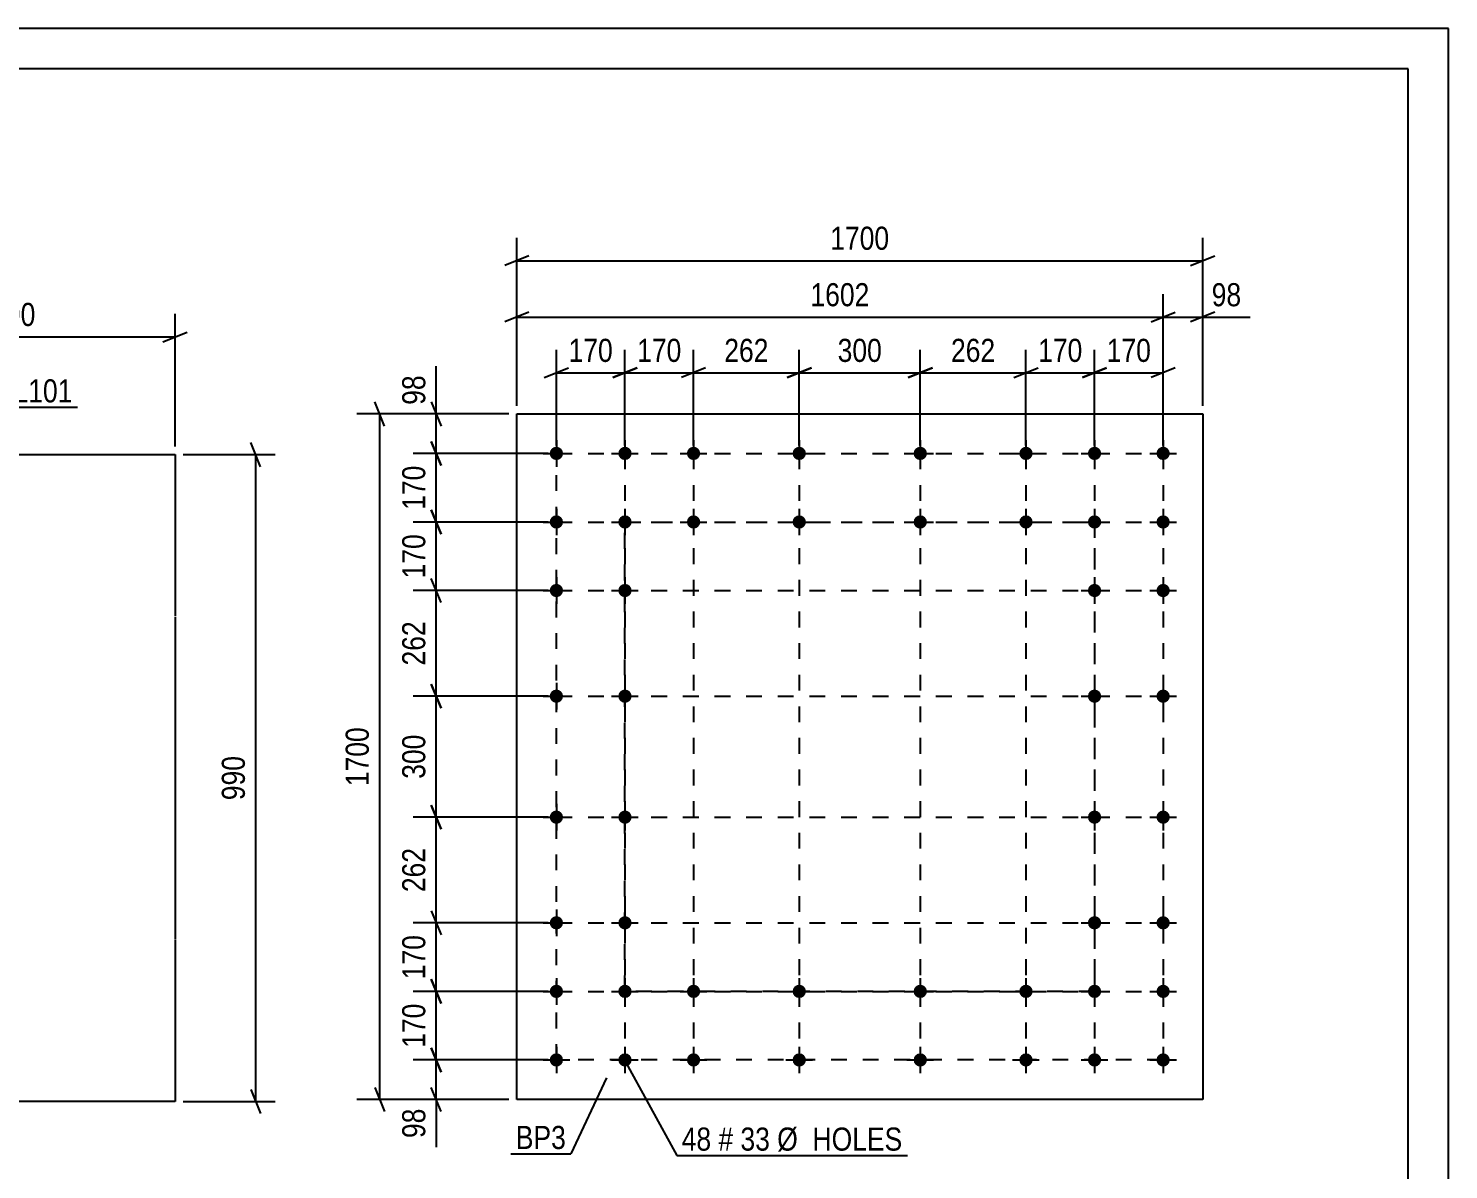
# Model space of a CAD drawing. Header units: millimetres. Extents: x 0 to 841, y 0 to 594.
# Drawn here: x 665 to 841, y 452.5 to 594 of the extents above; entities that cross this region are included whole.
import ezdxf

# ---------------------------------------------------------------- set-up
doc = ezdxf.new("R2010")
doc.units = ezdxf.units.MM
doc.linetypes.add('DXK_LINE_DOT2', pattern=[3.9198, 1.9599, -1.9599])
doc.styles.add('Arial Narrow', font='ARIALN.TTF', dxfattribs={"height": 0.2})

# ---------------------------------------------------------------- blocks, each defined once
blk = doc.blocks.new('Unknown-284856622-1130')
at = {"color": 5, "linetype": 'Continuous'}
for p, q in [((841, 594), (0, 594)), ((841, 0), (841, 594)), ((836, 589), (5, 589)), ((836, 5), (836, 589))]:
    blk.add_line(p, q, dxfattribs=at)
blk = doc.blocks.new('Bolt-284856622-5864 - 5830')
at = {"linetype": 'Continuous'}
for points in [[(730.42, 542.13, -1), (730.42, 540.48, -1)], [(738.92, 542.13, -1), (738.92, 540.48, -1)], [(747.42, 542.13, -1), (747.42, 540.48, -1)], [(760.52, 542.13, -1), (760.52, 540.48, -1)], [(775.52, 542.13, -1), (775.52, 540.48, -1)], [(788.62, 542.13, -1), (788.62, 540.48, -1)], [(797.12, 542.13, -1), (797.12, 540.48, -1)], [(805.62, 542.13, -1), (805.62, 540.48, -1)], [(730.42, 533.63, -1), (730.42, 531.98, -1)], [(738.92, 533.63, -1), (738.92, 531.98, -1)], [(747.42, 533.63, -1), (747.42, 531.98, -1)], [(760.52, 533.63, -1), (760.52, 531.98, -1)], [(775.52, 533.63, -1), (775.52, 531.98, -1)], [(788.62, 533.63, -1), (788.62, 531.98, -1)], [(797.12, 533.63, -1), (797.12, 531.98, -1)], [(805.62, 533.63, -1), (805.62, 531.98, -1)], [(730.42, 525.13, -1), (730.42, 523.48, -1)], [(738.92, 525.13, -1), (738.92, 523.48, -1)], [(797.12, 525.13, -1), (797.12, 523.48, -1)], [(805.62, 525.13, -1), (805.62, 523.48, -1)], [(730.42, 512.03, -1), (730.42, 510.38, -1)], [(738.92, 512.03, -1), (738.92, 510.38, -1)], [(797.12, 512.03, -1), (797.12, 510.38, -1)], [(805.62, 512.03, -1), (805.62, 510.38, -1)], [(730.42, 497.03, -1), (730.42, 495.38, -1)], [(738.92, 497.03, -1), (738.92, 495.38, -1)], [(797.12, 497.03, -1), (797.12, 495.38, -1)], [(805.62, 497.03, -1), (805.62, 495.38, -1)], [(730.42, 483.93, -1), (730.42, 482.28, -1)], [(738.92, 483.93, -1), (738.92, 482.28, -1)], [(797.12, 483.93, -1), (797.12, 482.28, -1)], [(805.62, 483.93, -1), (805.62, 482.28, -1)], [(730.42, 475.43, -1), (730.42, 473.78, -1)], [(738.92, 475.43, -1), (738.92, 473.78, -1)], [(747.42, 475.43, -1), (747.42, 473.78, -1)], [(760.52, 475.43, -1), (760.52, 473.78, -1)], [(775.52, 475.43, -1), (775.52, 473.78, -1)], [(788.62, 475.43, -1), (788.62, 473.78, -1)], [(797.12, 475.43, -1), (797.12, 473.78, -1)], [(805.62, 475.43, -1), (805.62, 473.78, -1)], [(730.42, 466.93, -1), (730.42, 465.28, -1)], [(738.92, 466.93, -1), (738.92, 465.28, -1)], [(747.42, 466.93, -1), (747.42, 465.28, -1)], [(760.52, 466.93, -1), (760.52, 465.28, -1)], [(775.52, 466.93, -1), (775.52, 465.28, -1)], [(788.62, 466.93, -1), (788.62, 465.28, -1)], [(797.12, 466.93, -1), (797.12, 465.28, -1)], [(805.62, 466.93, -1), (805.62, 465.28, -1)]]:
    blk.add_hatch(color=1, dxfattribs=at).paths.add_polyline_path(points)
at = {"color": 1, "linetype": 'Continuous'}
for p, q in [((730.42, 542.95), (730.42, 539.65)), ((738.92, 542.95), (738.92, 539.65)), ((747.42, 542.95), (747.42, 539.65)), ((760.52, 542.95), (760.52, 539.65)), ((775.52, 542.95), (775.52, 539.65)), ((788.62, 542.95), (788.62, 539.65)), ((797.12, 542.95), (797.12, 539.65)), ((805.62, 542.95), (805.62, 539.65)), ((728.77, 541.3), (732.07, 541.3)), ((737.27, 541.3), (740.57, 541.3)), ((745.77, 541.3), (749.07, 541.3)), ((758.87, 541.3), (762.17, 541.3)), ((773.87, 541.3), (777.17, 541.3)), ((786.97, 541.3), (790.27, 541.3)), ((795.47, 541.3), (798.77, 541.3)), ((803.97, 541.3), (807.27, 541.3)), ((730.42, 534.45), (730.42, 531.15)), ((738.92, 534.45), (738.92, 531.15)), ((747.42, 534.45), (747.42, 531.15)), ((760.52, 534.45), (760.52, 531.15)), ((775.52, 534.45), (775.52, 531.15)), ((788.62, 534.45), (788.62, 531.15)), ((797.12, 534.45), (797.12, 531.15)), ((805.62, 534.45), (805.62, 531.15)), ((728.77, 532.8), (732.07, 532.8)), ((737.27, 532.8), (740.57, 532.8)), ((745.77, 532.8), (749.07, 532.8)), ((758.87, 532.8), (762.17, 532.8)), ((773.87, 532.8), (777.17, 532.8)), ((786.97, 532.8), (790.27, 532.8)), ((795.47, 532.8), (798.77, 532.8)), ((803.97, 532.8), (807.27, 532.8)), ((730.42, 525.95), (730.42, 522.65)), ((738.92, 525.95), (738.92, 522.65)), ((797.12, 525.95), (797.12, 522.65)), ((805.62, 525.95), (805.62, 522.65)), ((728.77, 524.3), (732.07, 524.3)), ((737.27, 524.3), (740.57, 524.3)), ((795.47, 524.3), (798.77, 524.3)), ((803.97, 524.3), (807.27, 524.3)), ((730.42, 512.85), (730.42, 509.55)), ((738.92, 512.85), (738.92, 509.55)), ((797.12, 512.85), (797.12, 509.55)), ((805.62, 512.85), (805.62, 509.55)), ((728.77, 511.2), (732.07, 511.2)), ((737.27, 511.2), (740.57, 511.2)), ((795.47, 511.2), (798.77, 511.2)), ((803.97, 511.2), (807.27, 511.2)), ((730.42, 497.85), (730.42, 494.55)), ((738.92, 497.85), (738.92, 494.55)), ((797.12, 497.85), (797.12, 494.55)), ((805.62, 497.85), (805.62, 494.55)), ((728.77, 496.2), (732.07, 496.2)), ((737.27, 496.2), (740.57, 496.2)), ((795.47, 496.2), (798.77, 496.2)), ((803.97, 496.2), (807.27, 496.2)), ((730.42, 484.75), (730.42, 481.45)), ((738.92, 484.75), (738.92, 481.45)), ((797.12, 484.75), (797.12, 481.45)), ((805.62, 484.75), (805.62, 481.45)), ((728.77, 483.1), (732.07, 483.1)), ((737.27, 483.1), (740.57, 483.1)), ((795.47, 483.1), (798.77, 483.1)), ((803.97, 483.1), (807.27, 483.1)), ((730.42, 476.25), (730.42, 472.95)), ((738.92, 476.25), (738.92, 472.95)), ((747.42, 476.25), (747.42, 472.95)), ((760.52, 476.25), (760.52, 472.95)), ((775.52, 476.25), (775.52, 472.95)), ((788.62, 476.25), (788.62, 472.95)), ((797.12, 476.25), (797.12, 472.95)), ((805.62, 476.25), (805.62, 472.95)), ((728.77, 474.6), (732.07, 474.6)), ((737.27, 474.6), (740.57, 474.6)), ((745.77, 474.6), (749.07, 474.6)), ((758.87, 474.6), (762.17, 474.6)), ((773.87, 474.6), (777.17, 474.6)), ((786.97, 474.6), (790.27, 474.6)), ((795.47, 474.6), (798.77, 474.6)), ((803.97, 474.6), (807.27, 474.6)), ((730.42, 467.75), (730.42, 464.45)), ((738.92, 467.75), (738.92, 464.45)), ((747.42, 467.75), (747.42, 464.45)), ((760.52, 467.75), (760.52, 464.45)), ((775.52, 467.75), (775.52, 464.45)), ((788.62, 467.75), (788.62, 464.45)), ((797.12, 467.75), (797.12, 464.45)), ((805.62, 467.75), (805.62, 464.45)), ((728.77, 466.1), (732.07, 466.1)), ((737.27, 466.1), (740.57, 466.1)), ((745.77, 466.1), (749.07, 466.1)), ((758.87, 466.1), (762.17, 466.1)), ((773.87, 466.1), (777.17, 466.1)), ((786.97, 466.1), (790.27, 466.1)), ((795.47, 466.1), (798.77, 466.1)), ((803.97, 466.1), (807.27, 466.1))]:
    blk.add_line(p, q, dxfattribs=at)
blk = doc.blocks.new('Part-284856622-5869 - 5830')
at = {"color": 2, "linetype": 'Continuous'}
for p, q in [((725.52, 461.2), (725.52, 546.2)), ((725.52, 546.2), (810.52, 546.2)), ((810.52, 546.2), (810.52, 461.2)), ((810.52, 461.2), (725.52, 461.2))]:
    blk.add_line(p, q, dxfattribs=at)
blk = doc.blocks.new('Part-284856622-6656 - 6650')
at = {"color": 2, "linetype": 'Continuous'}
for p, q in [((643.06, 521.15), (643.06, 541.15)), ((643.06, 541.15), (663.06, 541.15)), ((663.16, 541.15), (683.16, 541.15)), ((683.16, 541.15), (683.16, 521.15)), ((643.06, 481.05), (643.06, 521.05)), ((683.16, 521.05), (683.16, 481.05)), ((643.06, 460.95), (643.06, 480.95)), ((683.16, 480.95), (683.16, 460.95)), ((663.06, 460.95), (643.06, 460.95)), ((683.16, 460.95), (663.16, 460.95))]:
    blk.add_line(p, q, dxfattribs=at)
blk = doc.blocks.new('Rectangle-284856622-5977 - 5830')
at = {"color": 1, "linetype": 'DXK_LINE_DOT2'}
blk.add_lwpolyline([(730.42, 541.3), (805.62, 541.3), (805.62, 466.1), (730.42, 466.1), (730.42, 541.3)], close=True, dxfattribs=at)
blk = doc.blocks.new('Rectangle-284856622-5976 - 5830')
at = {"color": 1, "linetype": 'DXK_LINE_DOT2'}
blk.add_lwpolyline([(738.92, 532.8), (797.12, 532.8), (797.12, 474.6), (738.92, 474.6), (738.92, 532.8)], close=True, dxfattribs=at)
blk = doc.blocks.new('Line-284856622-5975 - 5830')
at = {"color": 1, "linetype": 'DXK_LINE_DOT2'}
blk.add_line((738.92, 541.3), (738.92, 466.1), dxfattribs=at)
blk = doc.blocks.new('Line-284856622-5974 - 5830')
at = {"color": 1, "linetype": 'DXK_LINE_DOT2'}
blk.add_line((797.12, 541.3), (797.12, 466.1), dxfattribs=at)
blk = doc.blocks.new('Line-284856622-5973 - 5830')
at = {"color": 1, "linetype": 'DXK_LINE_DOT2'}
blk.add_line((730.42, 532.8), (805.62, 532.8), dxfattribs=at)
blk = doc.blocks.new('Line-284856622-5972 - 5830')
at = {"color": 1, "linetype": 'DXK_LINE_DOT2'}
blk.add_line((730.42, 524.3), (805.62, 524.3), dxfattribs=at)
blk = doc.blocks.new('Line-284856622-5971 - 5830')
at = {"color": 1, "linetype": 'DXK_LINE_DOT2'}
blk.add_line((730.42, 511.2), (805.62, 511.2), dxfattribs=at)
blk = doc.blocks.new('Line-284856622-5970 - 5830')
at = {"color": 1, "linetype": 'DXK_LINE_DOT2'}
blk.add_line((730.42, 496.2), (805.62, 496.2), dxfattribs=at)
blk = doc.blocks.new('Line-284856622-5969 - 5830')
at = {"color": 1, "linetype": 'DXK_LINE_DOT2'}
blk.add_line((730.42, 483.1), (805.62, 483.1), dxfattribs=at)
blk = doc.blocks.new('Line-284856622-5968 - 5830')
at = {"color": 1, "linetype": 'DXK_LINE_DOT2'}
blk.add_line((730.42, 474.6), (805.62, 474.6), dxfattribs=at)
blk = doc.blocks.new('Line-284856622-5967 - 5830')
at = {"color": 1, "linetype": 'DXK_LINE_DOT2'}
blk.add_line((747.42, 541.3), (747.42, 466.1), dxfattribs=at)
blk = doc.blocks.new('Line-284856622-5966 - 5830')
at = {"color": 1, "linetype": 'DXK_LINE_DOT2'}
blk.add_line((760.52, 541.3), (760.52, 466.1), dxfattribs=at)
blk = doc.blocks.new('Line-284856622-5965 - 5830')
at = {"color": 1, "linetype": 'DXK_LINE_DOT2'}
blk.add_line((775.52, 541.3), (775.52, 466.1), dxfattribs=at)
blk = doc.blocks.new('Line-284856622-5963 - 5830')
at = {"color": 1, "linetype": 'DXK_LINE_DOT2'}
blk.add_line((788.62, 541.3), (788.62, 466.1), dxfattribs=at)
blk = doc.blocks.new('StraightDimension-284856622-18036 - 5830')
at = {"color": 7, "linetype": 'Continuous'}
for p, q in [((716.12, 522.8), (714.92, 525.8)), ((729.42, 524.3), (712.67, 524.3)), ((715.52, 511.2), (715.52, 524.3)), ((714.92, 512.7), (716.12, 509.7)), ((729.42, 511.2), (712.67, 511.2))]:
    blk.add_line(p, q, dxfattribs=at)
at = {"color": 0}
blk.add_wipeout([(714.77, 521.1), (710.57, 521.1), (710.57, 514.41), (714.77, 514.41)], dxfattribs=at)
at = {"color": 3, "style": 'Arial Narrow'}
blk.add_text('262', height=2.863, rotation=90.0002, dxfattribs=at).set_placement((714.17, 515.01))
blk = doc.blocks.new('StraightDimension-284856622-18040 - 5830')
at = {"color": 7, "linetype": 'Continuous'}
for p, q in [((714.92, 542.8), (716.12, 539.8)), ((729.42, 541.3), (712.67, 541.3)), ((715.52, 532.8), (715.52, 541.3)), ((716.12, 531.3), (714.92, 534.3)), ((729.42, 532.8), (712.67, 532.8))]:
    blk.add_line(p, q, dxfattribs=at)
at = {"color": 0}
blk.add_wipeout([(714.77, 540.4), (710.57, 540.4), (710.57, 533.71), (714.77, 533.71)], dxfattribs=at)
at = {"color": 3, "style": 'Arial Narrow'}
blk.add_text('170', height=2.863, rotation=90.0002, dxfattribs=at).set_placement((714.17, 534.31))
blk = doc.blocks.new('StraightDimension-284856622-18014 - 5830')
at = {"color": 7, "linetype": 'Continuous'}
for p, q in [((730.42, 542.3), (730.42, 554.15)), ((738.92, 542.3), (738.92, 554.15)), ((728.92, 550.7), (731.92, 551.9)), ((730.42, 551.3), (738.92, 551.3)), ((740.42, 551.9), (737.42, 550.7))]:
    blk.add_line(p, q, dxfattribs=at)
at = {"color": 0}
blk.add_wipeout([(738.01, 552.05), (738.01, 556.25), (731.33, 556.25), (731.33, 552.05)], dxfattribs=at)
at = {"color": 3, "style": 'Arial Narrow'}
blk.add_text('170', height=2.863, dxfattribs=at).set_placement((731.93, 552.65))
blk = doc.blocks.new('StraightDimension-284856622-18018 - 5830')
at = {"color": 7, "linetype": 'Continuous'}
for p, q in [((747.42, 542.3), (747.42, 554.15)), ((760.52, 542.3), (760.52, 554.15)), ((748.92, 551.9), (745.92, 550.7)), ((747.42, 551.3), (760.52, 551.3)), ((759.02, 550.7), (762.02, 551.9))]:
    blk.add_line(p, q, dxfattribs=at)
at = {"color": 0}
blk.add_wipeout([(757.31, 552.05), (757.31, 556.25), (750.63, 556.25), (750.63, 552.05)], dxfattribs=at)
at = {"color": 3, "style": 'Arial Narrow'}
blk.add_text('262', height=2.863, dxfattribs=at).set_placement((751.23, 552.65))
blk = doc.blocks.new('StraightDimension-284856622-5871 - 5830')
at = {"color": 7, "linetype": 'Continuous'}
for p, q in [((725.52, 547.2), (725.52, 568.05)), ((810.52, 547.2), (810.52, 568.05)), ((727.02, 565.8), (724.02, 564.6)), ((725.52, 565.2), (810.52, 565.2)), ((809.02, 564.6), (812.02, 565.8))]:
    blk.add_line(p, q, dxfattribs=at)
at = {"color": 0}
blk.add_wipeout([(772.27, 565.95), (772.27, 570.15), (763.76, 570.15), (763.76, 565.95)], dxfattribs=at)
at = {"color": 3, "style": 'Arial Narrow'}
blk.add_text('1700', height=2.863, dxfattribs=at).set_placement((764.36, 566.55))
blk = doc.blocks.new('StraightDimension-284856622-18026 - 5830')
at = {"color": 7, "linetype": 'Continuous'}
for p, q in [((797.12, 542.3), (797.12, 554.15)), ((805.62, 542.3), (805.62, 554.15)), ((795.62, 550.7), (798.62, 551.9)), ((797.12, 551.3), (805.62, 551.3)), ((807.12, 551.9), (804.12, 550.7))]:
    blk.add_line(p, q, dxfattribs=at)
at = {"color": 0}
blk.add_wipeout([(804.71, 552.05), (804.71, 556.25), (798.03, 556.25), (798.03, 552.05)], dxfattribs=at)
at = {"color": 3, "style": 'Arial Narrow'}
blk.add_text('170', height=2.863, dxfattribs=at).set_placement((798.63, 552.65))
blk = doc.blocks.new('StraightDimension-284856622-5953 - 5830')
at = {"color": 7, "linetype": 'Continuous'}
for p, q in [((714.92, 547.7), (716.12, 544.7)), ((724.52, 546.2), (712.67, 546.2)), ((715.52, 541.3), (715.52, 546.2)), ((716.12, 539.8), (714.92, 542.8)), ((729.42, 541.3), (712.67, 541.3))]:
    blk.add_line(p, q, dxfattribs=at)
at = {"color": 0}
blk.add_wipeout([(714.77, 551.58), (710.57, 551.58), (710.57, 546.73), (714.77, 546.73)], dxfattribs=at)
at = {"color": 7, "linetype": 'Continuous'}
blk.add_line((715.52, 546.2), (715.52, 552.11), dxfattribs=at)
blk.add_line((715.52, 546.2), (715.52, 552.11), dxfattribs=at)
at = {"color": 3, "style": 'Arial Narrow'}
blk.add_text('98', height=2.863, rotation=90.0002, dxfattribs=at).set_placement((714.17, 547.33))
blk = doc.blocks.new('StraightDimension-284856622-5882 - 5830')
at = {"color": 7, "linetype": 'Continuous'}
for p, q in [((725.52, 547.2), (725.52, 561.05)), ((805.62, 542.3), (805.62, 561.05)), ((727.02, 558.8), (724.02, 557.6)), ((725.52, 558.2), (805.62, 558.2)), ((804.12, 557.6), (807.12, 558.8))]:
    blk.add_line(p, q, dxfattribs=at)
at = {"color": 0}
blk.add_wipeout([(769.82, 558.95), (769.82, 563.15), (761.31, 563.15), (761.31, 558.95)], dxfattribs=at)
at = {"color": 3, "style": 'Arial Narrow'}
blk.add_text('1602', height=2.863, dxfattribs=at).set_placement((761.91, 559.55))
blk = doc.blocks.new('StraightDimension-284856622-5892 - 5830')
at = {"color": 7, "linetype": 'Continuous'}
for p, q in [((805.62, 542.3), (805.62, 561.05)), ((810.52, 547.2), (810.52, 561.05)), ((804.12, 557.6), (807.12, 558.8)), ((805.62, 558.2), (810.52, 558.2)), ((812.02, 558.8), (809.02, 557.6))]:
    blk.add_line(p, q, dxfattribs=at)
at = {"color": 0}
blk.add_wipeout([(815.9, 558.95), (815.9, 563.15), (811.04, 563.15), (811.04, 558.95)], dxfattribs=at)
at = {"color": 7, "linetype": 'Continuous'}
blk.add_line((810.52, 558.2), (816.42, 558.2), dxfattribs=at)
blk.add_line((810.52, 558.2), (816.42, 558.2), dxfattribs=at)
at = {"color": 3, "style": 'Arial Narrow'}
blk.add_text('98', height=2.863, dxfattribs=at).set_placement((811.64, 559.55))
blk = doc.blocks.new('StraightDimension-284856622-5918 - 5830')
at = {"color": 7, "linetype": 'Continuous'}
for p, q in [((709.12, 544.7), (707.92, 547.7)), ((724.52, 546.2), (705.67, 546.2)), ((708.52, 461.2), (708.52, 546.2)), ((724.52, 461.2), (705.67, 461.2)), ((707.92, 462.7), (709.12, 459.7))]:
    blk.add_line(p, q, dxfattribs=at)
at = {"color": 0}
blk.add_wipeout([(707.77, 507.96), (703.57, 507.96), (703.57, 499.45), (707.77, 499.45)], dxfattribs=at)
at = {"color": 3, "style": 'Arial Narrow'}
blk.add_text('1700', height=2.863, rotation=90.0002, dxfattribs=at).set_placement((707.17, 500.05))
blk = doc.blocks.new('StraightDimension-284856622-5929 - 5830')
at = {"color": 7, "linetype": 'Continuous'}
for p, q in [((714.92, 467.6), (716.12, 464.6)), ((729.42, 466.1), (712.67, 466.1)), ((715.52, 461.2), (715.52, 466.1)), ((724.52, 461.2), (712.67, 461.2)), ((716.12, 459.7), (714.92, 462.7))]:
    blk.add_line(p, q, dxfattribs=at)
at = {"color": 0}
blk.add_wipeout([(714.77, 460.68), (710.57, 460.68), (710.57, 455.82), (714.77, 455.82)], dxfattribs=at)
at = {"color": 7, "linetype": 'Continuous'}
blk.add_line((715.52, 461.2), (715.52, 455.3), dxfattribs=at)
blk.add_line((715.52, 461.2), (715.52, 455.3), dxfattribs=at)
at = {"color": 3, "style": 'Arial Narrow'}
blk.add_text('98', height=2.863, rotation=90.0002, dxfattribs=at).set_placement((714.17, 456.42))
blk = doc.blocks.new('StraightDimension-284856622-18016 - 5830')
at = {"color": 7, "linetype": 'Continuous'}
for p, q in [((738.92, 542.3), (738.92, 554.15)), ((747.42, 542.3), (747.42, 554.15)), ((737.42, 550.7), (740.42, 551.9)), ((738.92, 551.3), (747.42, 551.3)), ((748.92, 551.9), (745.92, 550.7))]:
    blk.add_line(p, q, dxfattribs=at)
at = {"color": 0}
blk.add_wipeout([(746.51, 552.05), (746.51, 556.25), (739.83, 556.25), (739.83, 552.05)], dxfattribs=at)
at = {"color": 3, "style": 'Arial Narrow'}
blk.add_text('170', height=2.863, dxfattribs=at).set_placement((740.43, 552.65))
blk = doc.blocks.new('StraightDimension-284856622-18020 - 5830')
at = {"color": 7, "linetype": 'Continuous'}
for p, q in [((760.52, 542.3), (760.52, 554.15)), ((775.52, 542.3), (775.52, 554.15)), ((762.02, 551.9), (759.02, 550.7)), ((760.52, 551.3), (775.52, 551.3)), ((774.02, 550.7), (777.02, 551.9))]:
    blk.add_line(p, q, dxfattribs=at)
at = {"color": 0}
blk.add_wipeout([(771.36, 552.05), (771.36, 556.25), (764.68, 556.25), (764.68, 552.05)], dxfattribs=at)
at = {"color": 3, "style": 'Arial Narrow'}
blk.add_text('300', height=2.863, dxfattribs=at).set_placement((765.28, 552.65))
blk = doc.blocks.new('StraightDimension-284856622-18022 - 5830')
at = {"color": 7, "linetype": 'Continuous'}
for p, q in [((775.52, 542.3), (775.52, 554.15)), ((788.62, 542.3), (788.62, 554.15)), ((777.02, 551.9), (774.02, 550.7)), ((775.52, 551.3), (788.62, 551.3)), ((787.12, 550.7), (790.12, 551.9))]:
    blk.add_line(p, q, dxfattribs=at)
at = {"color": 0}
blk.add_wipeout([(785.41, 552.05), (785.41, 556.25), (778.73, 556.25), (778.73, 552.05)], dxfattribs=at)
at = {"color": 3, "style": 'Arial Narrow'}
blk.add_text('262', height=2.863, dxfattribs=at).set_placement((779.33, 552.65))
blk = doc.blocks.new('StraightDimension-284856622-18024 - 5830')
at = {"color": 7, "linetype": 'Continuous'}
for p, q in [((788.62, 542.3), (788.62, 554.15)), ((797.12, 542.3), (797.12, 554.15)), ((787.12, 550.7), (790.12, 551.9)), ((788.62, 551.3), (797.12, 551.3)), ((798.62, 551.9), (795.62, 550.7))]:
    blk.add_line(p, q, dxfattribs=at)
at = {"color": 0}
blk.add_wipeout([(796.21, 552.05), (796.21, 556.25), (789.53, 556.25), (789.53, 552.05)], dxfattribs=at)
at = {"color": 3, "style": 'Arial Narrow'}
blk.add_text('170', height=2.863, dxfattribs=at).set_placement((790.13, 552.65))
blk = doc.blocks.new('StraightDimension-284856622-18028 - 5830')
at = {"color": 7, "linetype": 'Continuous'}
for p, q in [((714.92, 476.1), (716.12, 473.1)), ((729.42, 474.6), (712.67, 474.6)), ((715.52, 466.1), (715.52, 474.6)), ((716.12, 464.6), (714.92, 467.6)), ((729.42, 466.1), (712.67, 466.1))]:
    blk.add_line(p, q, dxfattribs=at)
at = {"color": 0}
blk.add_wipeout([(714.77, 473.7), (710.57, 473.7), (710.57, 467.01), (714.77, 467.01)], dxfattribs=at)
at = {"color": 3, "style": 'Arial Narrow'}
blk.add_text('170', height=2.863, rotation=90.0002, dxfattribs=at).set_placement((714.17, 467.61))
blk = doc.blocks.new('StraightDimension-284856622-18030 - 5830')
at = {"color": 7, "linetype": 'Continuous'}
for p, q in [((714.92, 484.6), (716.12, 481.6)), ((729.42, 483.1), (712.67, 483.1)), ((715.52, 474.6), (715.52, 483.1)), ((716.12, 473.1), (714.92, 476.1)), ((729.42, 474.6), (712.67, 474.6))]:
    blk.add_line(p, q, dxfattribs=at)
at = {"color": 0}
blk.add_wipeout([(714.77, 482.2), (710.57, 482.2), (710.57, 475.51), (714.77, 475.51)], dxfattribs=at)
at = {"color": 3, "style": 'Arial Narrow'}
blk.add_text('170', height=2.863, rotation=90.0002, dxfattribs=at).set_placement((714.17, 476.11))
blk = doc.blocks.new('StraightDimension-284856622-18032 - 5830')
at = {"color": 7, "linetype": 'Continuous'}
for p, q in [((716.12, 494.7), (714.92, 497.7)), ((729.42, 496.2), (712.67, 496.2)), ((715.52, 483.1), (715.52, 496.2)), ((714.92, 484.6), (716.12, 481.6)), ((729.42, 483.1), (712.67, 483.1))]:
    blk.add_line(p, q, dxfattribs=at)
at = {"color": 0}
blk.add_wipeout([(714.77, 493), (710.57, 493), (710.57, 486.31), (714.77, 486.31)], dxfattribs=at)
at = {"color": 3, "style": 'Arial Narrow'}
blk.add_text('262', height=2.863, rotation=90.0002, dxfattribs=at).set_placement((714.17, 486.91))
blk = doc.blocks.new('StraightDimension-284856622-18034 - 5830')
at = {"color": 7, "linetype": 'Continuous'}
for p, q in [((716.12, 509.7), (714.92, 512.7)), ((729.42, 511.2), (712.67, 511.2)), ((715.52, 496.2), (715.52, 511.2)), ((714.92, 497.7), (716.12, 494.7)), ((729.42, 496.2), (712.67, 496.2))]:
    blk.add_line(p, q, dxfattribs=at)
at = {"color": 0}
blk.add_wipeout([(714.77, 507.05), (710.57, 507.05), (710.57, 500.36), (714.77, 500.36)], dxfattribs=at)
at = {"color": 3, "style": 'Arial Narrow'}
blk.add_text('300', height=2.863, rotation=90.0002, dxfattribs=at).set_placement((714.17, 500.96))
blk = doc.blocks.new('StraightDimension-284856622-18038 - 5830')
at = {"color": 7, "linetype": 'Continuous'}
for p, q in [((714.92, 534.3), (716.12, 531.3)), ((729.42, 532.8), (712.67, 532.8)), ((715.52, 524.3), (715.52, 532.8)), ((716.12, 522.8), (714.92, 525.8)), ((729.42, 524.3), (712.67, 524.3))]:
    blk.add_line(p, q, dxfattribs=at)
at = {"color": 0}
blk.add_wipeout([(714.77, 531.9), (710.57, 531.9), (710.57, 525.21), (714.77, 525.21)], dxfattribs=at)
at = {"color": 3, "style": 'Arial Narrow'}
blk.add_text('170', height=2.863, rotation=90.0002, dxfattribs=at).set_placement((714.17, 525.81))
blk = doc.blocks.new('StraightDimension-284856622-6661 - 6650')
at = {"color": 7, "linetype": 'Continuous'}
for p, q in [((643.06, 542.15), (643.06, 558.6)), ((683.16, 542.15), (683.16, 558.6)), ((644.56, 556.35), (641.56, 555.15)), ((681.66, 555.15), (684.66, 556.35)), ((643.06, 555.75), (683.16, 555.75))]:
    blk.add_line(p, q, dxfattribs=at)
at = {"color": 0}
blk.add_wipeout([(666.45, 556.5), (666.45, 560.7), (659.77, 560.7), (659.77, 556.5)], dxfattribs=at)
at = {"color": 3, "style": 'Arial Narrow'}
blk.add_text('990', height=2.863, dxfattribs=at).set_placement((660.37, 557.1))
blk = doc.blocks.new('StraightDimension-284856622-6672 - 6650')
at = {"color": 7, "linetype": 'Continuous'}
for p, q in [((693.76, 539.65), (692.56, 542.65)), ((684.16, 541.15), (695.56, 541.15)), ((693.16, 460.95), (693.16, 541.15)), ((692.56, 462.45), (693.76, 459.45)), ((684.16, 460.95), (695.56, 460.95))]:
    blk.add_line(p, q, dxfattribs=at)
at = {"color": 0}
blk.add_wipeout([(692.41, 504.4), (688.21, 504.4), (688.21, 497.71), (692.41, 497.71)], dxfattribs=at)
at = {"color": 3, "style": 'Arial Narrow'}
blk.add_text('990', height=2.863, rotation=90.0002, dxfattribs=at).set_placement((691.81, 498.31))
blk = doc.blocks.new('Mark-284856622-5860 - 5830')
at = {"color": 0}
for points in [[(749.6, 454.86), (749.6, 457.86), (745.95, 457.86), (745.95, 454.86)], [(752.33, 454.86), (752.33, 457.86), (750.5, 457.86), (750.5, 454.86)], [(756.89, 454.86), (756.89, 457.86), (753.23, 457.86), (753.23, 454.86)], [(773.32, 454.86), (773.32, 457.86), (757.79, 457.86), (757.79, 454.86)]]:
    blk.add_wipeout(points, dxfattribs=at)
for points in [[(749.6, 454.86), (749.6, 457.86), (745.95, 457.86), (745.95, 454.86)], [(752.33, 454.86), (752.33, 457.86), (750.5, 457.86), (750.5, 454.86)], [(756.89, 454.86), (756.89, 457.86), (753.23, 457.86), (753.23, 454.86)], [(773.32, 454.86), (773.32, 457.86), (757.79, 457.86), (757.79, 454.86)]]:
    blk.add_wipeout(points, dxfattribs=at)
at = {"color": 7, "linetype": 'Continuous'}
for p, q in [((738.8, 466.17), (745.35, 454.26)), ((745.35, 454.26), (773.92, 454.26))]:
    blk.add_line(p, q, dxfattribs=at)
at = {"color": 3, "style": 'Arial Narrow'}
for s, height, p in [('48', 2.863, (745.95, 454.86)), ('#', 2.86, (750.5, 454.86)), ('33', 2.863, (753.23, 454.86)), ('Ø  HOLES', 2.863, (757.79, 454.86))]:
    blk.add_text(s, height=height, dxfattribs=at).set_placement(p)
blk = doc.blocks.new('Mark-284856622-5865 - 5830')
at = {"color": 0}
blk.add_wipeout([(731.6, 455.06), (731.6, 458.06), (725.39, 458.06), (725.39, 455.06)], dxfattribs=at)
blk.add_wipeout([(731.6, 455.06), (731.6, 458.06), (725.39, 458.06), (725.39, 455.06)], dxfattribs=at)
at = {"color": 30, "linetype": 'Continuous'}
for p in [(736.65, 463.87), (724.79, 454.46)]:
    blk.add_line(p, (732.2, 454.46), dxfattribs=at)
at = {"color": 3, "style": 'Arial Narrow'}
blk.add_text('BP3', height=2.863, dxfattribs=at).set_placement((725.39, 455.06))
blk = doc.blocks.new('Mark-284856622-6652 - 6650')
at = {"color": 0}
blk.add_wipeout([(670.45, 547.63), (670.45, 550.63), (660.95, 550.63), (660.95, 547.63)], dxfattribs=at)
blk.add_wipeout([(670.45, 547.63), (670.45, 550.63), (660.95, 550.63), (660.95, 547.63)], dxfattribs=at)
at = {"color": 30, "linetype": 'Continuous'}
for p, q in [((655.43, 538.97), (660.35, 547.03)), ((660.35, 547.03), (671.05, 547.03))]:
    blk.add_line(p, q, dxfattribs=at)
at = {"color": 3, "style": 'Arial Narrow'}
blk.add_text('PL101', height=2.863, dxfattribs=at).set_placement((660.95, 547.63))

msp = doc.modelspace()

# ---------------------------------------------------------------- block references
for name in ['Unknown-284856622-1130', 'Part-284856622-5869 - 5830', 'Bolt-284856622-5864 - 5830', 'Part-284856622-6656 - 6650', 'Rectangle-284856622-5977 - 5830', 'Line-284856622-5975 - 5830', 'Line-284856622-5967 - 5830', 'Line-284856622-5966 - 5830', 'Line-284856622-5965 - 5830', 'Line-284856622-5963 - 5830', 'Line-284856622-5974 - 5830', 'Line-284856622-5973 - 5830', 'Rectangle-284856622-5976 - 5830', 'Line-284856622-5972 - 5830', 'Line-284856622-5971 - 5830', 'Line-284856622-5970 - 5830', 'Line-284856622-5969 - 5830', 'Line-284856622-5968 - 5830']:
    msp.add_blockref(name, (0, 0))

# ---------------------------------------------------------------- next in the draw order: block references
for name in ['StraightDimension-284856622-6661 - 6650', 'StraightDimension-284856622-18018 - 5830', 'StraightDimension-284856622-18040 - 5830', 'StraightDimension-284856622-18036 - 5830', 'Mark-284856622-5860 - 5830']:
    msp.add_blockref(name, (0, 0))

# ---------------------------------------------------------------- next in the draw order: block references
for name in ['StraightDimension-284856622-18014 - 5830', 'Mark-284856622-6652 - 6650', 'StraightDimension-284856622-6672 - 6650']:
    msp.add_blockref(name, (0, 0))

# ---------------------------------------------------------------- next in the draw order: block references
msp.add_blockref('StraightDimension-284856622-5871 - 5830', (0, 0))

# ---------------------------------------------------------------- next in the draw order: block references
for name in ['StraightDimension-284856622-18026 - 5830', 'StraightDimension-284856622-5953 - 5830']:
    msp.add_blockref(name, (0, 0))

# ---------------------------------------------------------------- next in the draw order: block references
msp.add_blockref('StraightDimension-284856622-5882 - 5830', (0, 0))

# ---------------------------------------------------------------- next in the draw order: block references
for name in ['StraightDimension-284856622-5892 - 5830', 'StraightDimension-284856622-18016 - 5830', 'StraightDimension-284856622-18020 - 5830', 'StraightDimension-284856622-5918 - 5830']:
    msp.add_blockref(name, (0, 0))

# ---------------------------------------------------------------- next in the draw order: block references
for name in ['StraightDimension-284856622-18022 - 5830', 'StraightDimension-284856622-18038 - 5830', 'StraightDimension-284856622-5929 - 5830']:
    msp.add_blockref(name, (0, 0))

# ---------------------------------------------------------------- next in the draw order: block references
for name in ['StraightDimension-284856622-18024 - 5830', 'StraightDimension-284856622-18028 - 5830']:
    msp.add_blockref(name, (0, 0))

# ---------------------------------------------------------------- next in the draw order: block references
for name in ['StraightDimension-284856622-18030 - 5830', 'Mark-284856622-5865 - 5830']:
    msp.add_blockref(name, (0, 0))

# ---------------------------------------------------------------- next in the draw order: block references
msp.add_blockref('StraightDimension-284856622-18032 - 5830', (0, 0))

# ---------------------------------------------------------------- next in the draw order: block references
msp.add_blockref('StraightDimension-284856622-18034 - 5830', (0, 0))

doc.saveas('drawing.dxf')
